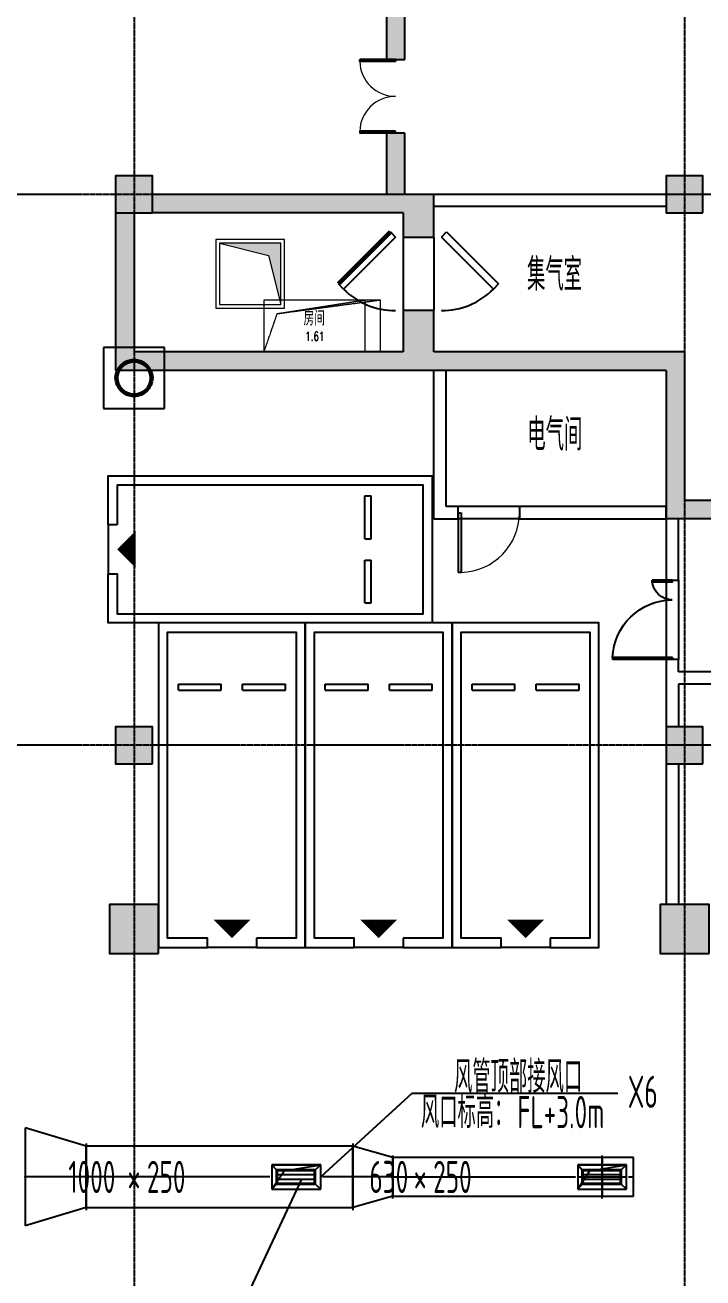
# Model space of a CAD drawing. Extents: x -20827274 to 1300756471, y -549375 to 3431892.
# Drawn here: x 66960 to 78041, y -243210 to -222745 of the extents above; entities that cross this region are included whole.
import ezdxf

# ---------------------------------------------------------------- set-up
doc = ezdxf.new("R2010")
doc.units = 0
doc.header["$LTSCALE"] = 10
for name, pattern in [('CENTER2', [1.125, 0.75, -0.125, 0.125, -0.125]), ('DASH', [0.35, 0.25, -0.1]), ('暖附图底图$0$DASH', [0.35, 0.25, -0.1]), ('暖附图底图$0$DOTE', [2.42, 2, -0.2, 0.02, -0.2])]:
    doc.linetypes.add(name, pattern=pattern)
for name, color, linetype in [('1-zs', 3, 'Continuous'), ('1-标注暖通', 4, 'Continuous'), ('DUCT-排烟中心线', 5, 'CENTER2'), ('DUCT-排烟标注', 3, 'Continuous'), ('DUCT-排烟法兰', 4, 'Continuous'), ('DUCT-排烟管', 2, 'Continuous'), ('DUCT-排烟管立管', 2, 'Continuous'), ('DUCT-排烟管端线', 4, 'Continuous'), ('DUCT-排风风口', 7, 'Continuous'), ('Hvac-Hide', 8, 'DASH'), ('PUB_HATCH', 8, 'Continuous'), ('暖附图底图$0$00-停车位', 8, 'Continuous'), ('暖附图底图$0$1-标注暖通', 8, 'Continuous'), ('暖附图底图$0$A-COLUMN', 8, 'Continuous'), ('暖附图底图$0$A-ROOM_NAME', 8, 'Continuous'), ('暖附图底图$0$A-WALL', 8, 'Continuous'), ('暖附图底图$0$DOOR_FIRE', 8, 'Continuous'), ('暖附图底图$0$DOTE', 8, 'Continuous'), ('暖附图底图$0$PUB_HATCH', 8, 'Continuous'), ('暖附图底图$0$R_人防洗消集水坑', 8, 'Continuous'), ('暖附图底图$0$S-柱', 8, 'Continuous'), ('暖附图底图$0$S-柱-填充', 8, 'Continuous'), ('暖附图底图$0$SPACE', 8, 'Continuous'), ('暖附图底图$0$WALL', 8, 'Continuous'), ('暖附图底图$0$WINDOW', 8, 'Continuous'), ('暖附图底图$0$WINDOW_RF', 8, 'Continuous')]:
    doc.layers.add(name, color=color, linetype=linetype)
doc.layers.add('HOLE', color=52, linetype='Continuous', lineweight=15)
doc.layers.add('暖附图底图$0$HOLE', color=8, linetype='Continuous', lineweight=15)
doc.styles.add('8B2_02', font='tssdeng.shx', dxfattribs={"width": 0.6, "bigfont": 'TSSDCHN.shx'})
doc.styles.add('暖附图底图$0$8B2_02', font='tssdeng.shx', dxfattribs={"width": 0.6, "bigfont": 'TSSDCHN.shx'})
doc.styles.add('暖附图底图$0$_TCH_SPACE', font='SIMPLEX', dxfattribs={"height": 5, "bigfont": 'GBCBIG'})

# ---------------------------------------------------------------- blocks, each defined once
blk = doc.blocks.new('$风口$00000108')
for p, q in [((-250, 135), (-190, 75)), ((-250, -135), (-250, 135)), ((250, 135), (200, 75)), ((250, 135), (250, -135)), ((200, 25), (-190, 25)), ((-250, -135), (-190, -75)), ((200, -25), (-190, -25)), ((200, -75), (250, -135)), ((250, -135), (-250, -135))]:
    blk.add_line(p, q)
at = {"linetype": 'Continuous'}
blk.add_line((250, 135), (-250, 135), dxfattribs=at)
at = {"lineweight": 40}
for p, q in [((-190, 75), (200, 75)), ((-190, -75), (-190, 75)), ((200, 75), (200, -75)), ((-190, -75), (200, -75))]:
    blk.add_line(p, q, dxfattribs=at)
blk = doc.blocks.new('暖附图底图$0$洗消污水集水坑')
at = {"layer": '暖附图底图$0$R_人防洗消集水坑', "lineweight": 15}
h = blk.add_hatch(color=256, dxfattribs=at)
h.dxf.hatch_style = 1
h.paths.add_polyline_path([(161254, 16997), (162054, 17197), (161054, 17197), (161054, 16197)])
for points in [[(162114, 17257), (160994, 17257), (160994, 16137), (162114, 16137)], [(162054, 17197), (161054, 17197), (161054, 16197), (162054, 16197)]]:
    blk.add_lwpolyline(points, close=True, dxfattribs=at)
blk.add_lwpolyline([(161054, 16197), (161254, 16997), (162054, 17197)], dxfattribs=at)
blk = doc.blocks.new('暖附图底图$0$洗消坑')
at = {"layer": '暖附图底图$0$R_人防洗消集水坑', "lineweight": 15, "rotation": 270}
blk.add_blockref('暖附图底图$0$洗消污水集水坑', (121153, -190096), dxfattribs=at)
blk = doc.blocks.new('暖附图底图$0$车位2400x5300')
at = {"layer": '暖附图底图$0$00-停车位', "color": 251}
for p, q in [((-875, -1000), (-175, -1000)), ((-875, -1100), (-875, -1000)), ((-175, -1100), (-175, -1000)), ((175, -1000), (875, -1000)), ((175, -1100), (175, -1000)), ((875, -1100), (875, -1000)), ((-875, -1100), (-175, -1100)), ((175, -1100), (875, -1100)), ((400, -5300), (-400, -5300))]:
    blk.add_line(p, q, dxfattribs=at)
blk.add_lwpolyline([(400, -5150), (400, -5300), (1200, -5300), (1200, 0), (-1200, 0), (-1200, -5300), (-400, -5300), (-400, -5150), (-1050, -5150), (-1050, -150), (1050, -150), (1050, -5150), (400, -5150)], dxfattribs=at)
blk.add_lwpolyline([(0, -5150, 0, 600, 0), (0, -4850, 600, 600, 0)], format="xyseb", dxfattribs=at)
blk = doc.blocks.new('暖附图底图$0$A$C7EFF042E')
at = {"layer": '暖附图底图$0$A-COLUMN', "color": 6}
for p, q in [((52250, -47750), (51250, -47750)), ((51250, -47750), (51250, -48750)), ((52250, -48750), (52250, -47750)), ((51250, -48750), (52250, -48750))]:
    blk.add_line(p, q, dxfattribs=at)
at = {"layer": '暖附图底图$0$S-柱', "color": 6, "lineweight": 35}
blk.add_circle((51750, -48250), 300, dxfattribs=at)
blk.add_circle((51750, -48250), 300, dxfattribs=at)
at = {"layer": '暖附图底图$0$S-柱-填充', "color": 6, "lineweight": 35}
blk.add_lwpolyline([(51480, -48250, -1), (52020, -48250, -1)], format="xyb", close=True, dxfattribs=at)
blk = doc.blocks.new('_FZH')
blk.add_lwpolyline([(-0.5, -0.5), (0.5, -0.5), (0.5, 0.5), (-0.5, 0.5)], close=True)
at = {"layer": 'PUB_HATCH'}
blk.add_solid([(-0.5, -0.5), (0.5, -0.5), (-0.5, 0.5), (0.5, 0.5)], dxfattribs=at)
blk = doc.blocks.new('暖附图底图$0$$DorLib2D$00000075')
for p, q in [((-0.207, 1.02), (-0.136, 1.09)), ((0.5, 0.313), (-0.207, 1.02)), ((0.5, 0.313), (0.571, 0.383)), ((0.5, -0.313), (-0.207, -1.02)), ((0.5, -0.313), (0.571, -0.383)), ((0.571, -0.383), (-0.136, -1.09)), ((-0.207, -1.02), (-0.136, -1.09))]:
    blk.add_line(p, q)
at = {"const_width": 0.0625}
blk.add_lwpolyline([(0.571, 0.383), (-0.136, 1.09)], dxfattribs=at)
for centre, start, end in [((0.5, 0.313), 135, 180), ((0.5, -0.313), 180, 225)]:
    blk.add_arc(centre, 1, start, end)
blk = doc.blocks.new('暖附图底图$0$$DorLib2D$00000225')
at = {"color": 0}
for p, q in [((0.475, -0.001), (0.475, 0.752)), ((0.475, 0.752), (0.5, 0.752)), ((0.5, -0.001), (0.5, 0.752)), ((-0.5, 0), (-0.5, 0.252)), ((-0.475, 0.252), (-0.5, 0.252)), ((-0.475, 0), (-0.475, 0.252)), ((-0.475, 0), (-0.5, 0)), ((0.475, -0.001), (0.5, -0.001))]:
    blk.add_line(p, q, dxfattribs=at)
for centre, radius, start, end in [((0.505, -0.002), 0.755, 92.2493, 179.7238), ((-0.501, 0.003), 0.251, 359.7899, 84.0974)]:
    blk.add_arc(centre, radius, start, end, dxfattribs=at)
blk = doc.blocks.new('暖附图底图$0$$DorLib2D$00000002')
for p, q in [((-0.5, 0), (-0.5, 0.4875)), ((-0.475, 0.4875), (-0.5, 0.4875)), ((-0.475, 0), (-0.475, 0.4875)), ((0.475, 0), (0.475, 0.4875)), ((0.475, 0.4875), (0.5, 0.4875)), ((0.5, 0), (0.5, 0.4875)), ((-0.5, 0), (-0.475, 0)), ((0.5, 0), (0.475, 0))]:
    blk.add_line(p, q)
at = {"lineweight": 13}
for centre, start, end in [((-0.4875, 0), 0, 88.53072), ((0.4875, 0), 91.46928, 180)]:
    blk.add_arc(centre, 0.4875, start, end, dxfattribs=at)
blk = doc.blocks.new('暖附图底图$0$$DorLib2D$00000001')
for p, q in [((0.45, 0.975), (0.5, 0.975)), ((0.45, 0), (0.45, 0.975)), ((0.5, 0), (0.5, 0.975)), ((0.5, 0), (0.45, 0))]:
    blk.add_line(p, q)
at = {"lineweight": 13}
blk.add_arc((0.475, 0), 0.975, 91.4693, 180, dxfattribs=at)
blk = doc.blocks.new('暖附图底图$0$AFSFCS')
at = {"layer": '暖附图底图$0$PUB_HATCH'}
for points in [[(72866.4, -217635.4), (72866.4, -223310.4), (73166.4, -223310.4), (73166.4, -217635.4)], [(73166.4, -225510.4), (73166.4, -224510.4), (72866.4, -224510.4), (72866.4, -225510.4), (73016.4, -225610.4)], [(69041.4, -225510.4), (69041.4, -225810.4), (73016.4, -225810.4), (73016.4, -225610.4), (72866.4, -225510.4)], [(73141.4, -225810.4), (73641.4, -225510.4), (73166.4, -225510.4), (73016.4, -225610.4), (73016.4, -225810.4)], [(73141.4, -225810.4), (73141.4, -226210.4), (73641.4, -226210.4), (73641.4, -225510.4)], [(68741.4, -225810.4), (68441.4, -225810.4), (68441.4, -228385.4), (68741.4, -228085.4)], [(73641.4, -228085.4), (73641.4, -227410.4), (73141.4, -227410.4), (73141.4, -228085.4), (73308.1, -228185.4)], [(73308.1, -228185.4), (73141.4, -228085.4), (68741.4, -228085.4), (68441.4, -228385.4), (73141.4, -228385.4)], [(73741.4, -228385.4), (73741.4, -228085.4), (73641.4, -228085.4), (73308.1, -228185.4), (73141.4, -228385.4)], [(77441.4, -228385.4), (77741.4, -228085.4), (73741.4, -228085.4), (73741.4, -228385.4)], [(77741.4, -228085.4), (77441.4, -228385.4), (77441.4, -230810.4), (77741.4, -230510.4)], [(82241.4, -230810.4), (82541.4, -230510.4), (77741.4, -230510.4), (77441.4, -230810.4)]]:
    blk.add_hatch(color=256, dxfattribs=at).paths.add_polyline_path(points)
at = {"layer": '暖附图底图$0$A-WALL'}
for p, q in [((72866.4, -217635.4), (72866.4, -223310.4)), ((73166.4, -223310.4), (73166.4, -217635.4)), ((72866.4, -223310.4), (73166.4, -223310.4)), ((73166.4, -224510.4), (72866.4, -224510.4)), ((72866.4, -224510.4), (72866.4, -225510.4)), ((73166.4, -225510.4), (73166.4, -224510.4)), ((72866.4, -225510.4), (69041.4, -225510.4)), ((73641.4, -225510.4), (73166.4, -225510.4)), ((73641.4, -226210.4), (73641.4, -225510.4)), ((77441.4, -225510.4), (73641.4, -225510.4)), ((77441.4, -225710.4), (73641.4, -225710.4)), ((68441.4, -225810.4), (68441.4, -228385.4)), ((68741.4, -225810.4), (68741.4, -228085.4)), ((73016.4, -225810.4), (69041.4, -225810.4)), ((73141.4, -225810.4), (73016.4, -225810.4)), ((73141.4, -225810.4), (73141.4, -226210.4)), ((73141.4, -226210.4), (73641.4, -226210.4)), ((73641.4, -227410.4), (73141.4, -227410.4)), ((73141.4, -227410.4), (73141.4, -228085.4)), ((73641.4, -228085.4), (73641.4, -227410.4)), ((73141.4, -228085.4), (68741.4, -228085.4)), ((73741.4, -228085.4), (73641.4, -228085.4)), ((77741.4, -228085.4), (73741.4, -228085.4)), ((73141.4, -228385.4), (68441.4, -228385.4)), ((73741.4, -228385.4), (73141.4, -228385.4)), ((73641.4, -230810.4), (73641.4, -228385.4)), ((77441.4, -228385.4), (73741.4, -228385.4)), ((73841.4, -230610.4), (73841.4, -228385.4)), ((74041.4, -230610.4), (73841.4, -230610.4)), ((74041.4, -230810.4), (74041.4, -230610.4)), ((77441.4, -230610.4), (75041.4, -230610.4)), ((75041.4, -230610.4), (75041.4, -230810.4)), ((77441.4, -230810.4), (77441.4, -230610.4)), ((82541.4, -230510.4), (77741.4, -230510.4)), ((73641.4, -230810.4), (74041.4, -230810.4)), ((75041.4, -230810.4), (77441.4, -230810.4)), ((77441.4, -230810.4), (77441.4, -231810.4)), ((77641.4, -230810.4), (77441.4, -230810.4)), ((82241.4, -230810.4), (77441.4, -230810.4)), ((77641.4, -231810.4), (77641.4, -230810.4)), ((77441.4, -231810.4), (77641.4, -231810.4)), ((77641.4, -233110.4), (77441.4, -233110.4)), ((77441.4, -233110.4), (77441.4, -233410.4)), ((77641.4, -233310.4), (77641.4, -233110.4)), ((77441.4, -233410.4), (77441.4, -234210.4)), ((82241.4, -233310.4), (77641.4, -233310.4)), ((82241.4, -233510.4), (77641.4, -233510.4)), ((77641.4, -233510.4), (77641.4, -234210.4)), ((77441.4, -234810.4), (77441.4, -237110.4)), ((77641.4, -234810.4), (77641.4, -237110.4))]:
    blk.add_line(p, q, dxfattribs=at)
at = {"layer": '暖附图底图$0$DOOR_FIRE'}
for p, q in [((77441.4, -231810.4), (77441.4, -233110.4)), ((77641.4, -231810.4), (77641.4, -233110.4))]:
    blk.add_line(p, q, dxfattribs=at)
at = {"layer": '暖附图底图$0$DOTE', "color": 16, "linetype": '暖附图底图$0$DOTE', "ltscale": 1.5}
for p, q in [((68741.4, -155629.3), (68741.4, -385768.2)), ((77741.4, -155629.3), (77741.4, -385768.2)), ((145070.3, -225510.4), (4332, -225510.4)), ((145070.3, -234510.4), (16241.4, -234510.4))]:
    blk.add_line(p, q, dxfattribs=at)
at = {"layer": '暖附图底图$0$HOLE', "linetype": '暖附图底图$0$DASH'}
blk.add_lwpolyline([(72766.4, -228085.4), (70866.4, -228085.4), (70866.4, -227235.4), (72766.4, -227235.4)], close=True, dxfattribs=at)
blk.add_lwpolyline([(70866.4, -228085.4), (71083.3, -227458.8), (72766.4, -227235.4)], dxfattribs=at)
at = {"layer": '暖附图底图$0$WALL'}
for p, q in [((77741.4, -228085.4), (77741.4, -230510.4)), ((77441.4, -228385.4), (77441.4, -230810.4))]:
    blk.add_line(p, q, dxfattribs=at)
at = {"layer": '暖附图底图$0$WINDOW'}
for p, q in [((75041.4, -230610.4), (74041.4, -230610.4)), ((75041.4, -230810.4), (74041.4, -230810.4))]:
    blk.add_line(p, q, dxfattribs=at)
at = {"layer": '暖附图底图$0$WINDOW_RF'}
for p, q in [((73141.4, -226210.4), (73141.4, -227410.4)), ((73641.4, -226210.4), (73641.4, -227410.4))]:
    blk.add_line(p, q, dxfattribs=at)
for name, p in [('暖附图底图$0$洗消坑', (-67208.6, 124839.6)), ('暖附图底图$0$A$C7EFF042E', (16991.4, -180260.4))]:
    blk.add_blockref(name, p)
at = {"layer": '暖附图底图$0$00-停车位', "xscale": -1, "rotation": 270}
blk.add_blockref('暖附图底图$0$车位2400x5300', (73616.4, -231310.4), dxfattribs=at)
at = {"layer": '暖附图底图$0$00-停车位'}
for p in [(70341.4, -232510.4), (72741.4, -232510.4), (75141.4, -232510.4)]:
    blk.add_blockref('暖附图底图$0$车位2400x5300', p, dxfattribs=at)
at = {"layer": '暖附图底图$0$A-COLUMN', "rotation": 90}
for p, xscale, yscale, zscale in [((68741.4, -225510.4), 600, 600, 600), ((77741.4, -225510.4), 600, 600, 600), ((68741.4, -234510.4), 600, 600, 600), ((77741.4, -234510.4), 600, 600, 600), ((68741.4, -237510.4), 800, 800, 800), ((77741.4, -237510.4), 800, 800, 800)]:
    blk.add_blockref('_FZH', p, dxfattribs=dict(at, xscale=xscale, yscale=yscale, zscale=zscale))
at = {"layer": '暖附图底图$0$DOOR_FIRE'}
for name, p, xscale, yscale, zscale, rotation in [('暖附图底图$0$$DorLib2D$00000002', (73016.4, -223910.4), -1200, -1200, 300, 270), ('暖附图底图$0$$DorLib2D$00000225', (77541.4, -232460.4), 1300, -1300, 200, 269.9999999999648)]:
    blk.add_blockref(name, p, dxfattribs=dict(at, xscale=xscale, yscale=yscale, zscale=zscale, rotation=rotation))
at = {"layer": '暖附图底图$0$WINDOW', "xscale": 1000, "yscale": 1000, "zscale": 200, "rotation": 180}
blk.add_blockref('暖附图底图$0$$DorLib2D$00000001', (74541.4, -230710.4), dxfattribs=at)
at = {"layer": '暖附图底图$0$WINDOW_RF', "xscale": -1200, "yscale": -1200, "zscale": 500, "rotation": 270}
blk.add_blockref('暖附图底图$0$$DorLib2D$00000075', (73391.4, -226810.4), dxfattribs=at)
at = {"layer": '暖附图底图$0$A-ROOM_NAME', "style": '暖附图底图$0$8B2_02', "width": 0.6}
for s, p in [('集气室', (75166.6, -227083.1)), ('电气间', (75170.7, -229696.5))]:
    blk.add_text(s, height=525, dxfattribs=at).set_placement(p)
at = {"layer": '暖附图底图$0$SPACE', "style": '暖附图底图$0$_TCH_SPACE'}
blk.add_text('房间', height=241.13, dxfattribs=at).set_placement((71513.8, -227653.9))
at = {"layer": '暖附图底图$0$SPACE', "style": '暖附图底图$0$_TCH_SPACE', "width": 0.705882}
blk.add_text('1.61', height=148.75, dxfattribs=at).set_placement((71539.2, -227903.3))
blk = doc.blocks.new('暖附图底图')
at = {"layer": '暖附图底图$0$1-标注暖通', "linetype": '暖附图底图$0$DASH'}
blk.add_blockref('暖附图底图$0$AFSFCS', (500000, 0), dxfattribs=at)

msp = doc.modelspace()

# ---------------------------------------------------------------- linework, layer by layer
at = {"layer": '1-标注暖通'}
for p, q in [((73285.8, -240194.8), (71793.9, -241560.4, 500)), ((73285.8, -240194.8), (76650.4, -240194.8)), ((70651.5, -243378.3), (71485.6, -241597.4, 2600))]:
    msp.add_line(p, q, dxfattribs=at)
at = {"layer": 'DUCT-排烟中心线'}
for p, q in [((67960.1, -241560.4), (66960.1, -241560.4)), ((70963.9, -241560.4), (67960.3, -241560.4)), ((72315.6, -241560.4), (71823.9, -241560.4)), ((72970.8, -241560.4), (72315.8, -241560.4)), ((72971, -241560.4), (75963.9, -241560.4)), ((76823.9, -241560.4), (76903.8, -241560.4))]:
    msp.add_line(p, q, dxfattribs=at)
at = {"layer": 'DUCT-排烟法兰'}
for p, q in [((67960.2, -241015.4), (67960.2, -242105.4)), ((72315.7, -241015.4), (72315.7, -242105.4)), ((72970.9, -241912.9), (72970.9, -241207.9)), ((76393.9, -241360.4), (76393.9, -241207.9)), ((76393.9, -241912.9), (76393.9, -241760.4))]:
    msp.add_line(p, q, dxfattribs=at)
at = {"layer": 'DUCT-排烟法兰', "color": 18, "true_color": 0x000000}
for p in [(66960.1, -241560.4, 500), (67960.1, -241560.4, 500), (67960.3, -241560.4, 500), (72315.6, -241560.4, 500), (72315.8, -241560.4, 500), (72970.8, -241560.4, 500), (72971, -241560.4, 500), (76393.8, -241560.4, 500), (76394, -241560.4, 500)]:
    msp.add_point(p, dxfattribs=at)
at = {"layer": 'DUCT-排烟管'}
for p, q in [((67960.1, -241060.4), (66960.1, -240760.4)), ((72315.6, -241060.4), (67960.3, -241060.4)), ((67960.3, -241060.4), (67960.3, -242060.4)), ((72315.6, -242060.4), (72315.6, -241060.4)), ((72970.8, -241245.4), (72315.8, -241060.4)), ((76393.8, -241245.4), (72971, -241245.4)), ((72971, -241245.4), (72971, -241875.4)), ((76393.8, -241330.4), (76393.8, -241245.4)), ((76903.8, -241245.4), (76394, -241245.4)), ((76394, -241245.4), (76394, -241330.4)), ((76903.8, -241875.4), (76903.8, -241245.4)), ((72970.8, -241875.4), (72315.8, -242060.4)), ((72971, -241875.4), (76393.8, -241875.4)), ((76393.8, -241875.4), (76393.8, -241790.4)), ((76394, -241790.4), (76394, -241875.4)), ((76394, -241875.4), (76903.8, -241875.4)), ((67960.1, -242060.4), (66960.1, -242360.4)), ((67960.3, -242060.4), (72315.6, -242060.4))]:
    msp.add_line(p, q, dxfattribs=at)
at = {"layer": 'DUCT-排烟管', "color": 18, "true_color": 0x000000}
for p in [(66960.1, -241560.4, 500), (67960.1, -241560.4, 500), (72315.8, -241560.4, 500), (72970.8, -241560.4, 500)]:
    msp.add_point(p, dxfattribs=at)
at = {"layer": 'DUCT-排烟管立管'}
for p, q in [((71793.9, -241360.4), (70993.9, -241360.4)), ((70993.9, -241360.4), (70993.9, -241760.4)), ((71793.9, -241760.4), (71793.9, -241360.4)), ((76793.9, -241360.4), (75993.9, -241360.4)), ((75993.9, -241360.4), (75993.9, -241760.4)), ((76793.9, -241760.4), (76793.9, -241360.4)), ((70993.9, -241760.4), (71793.9, -241760.4)), ((75993.9, -241760.4), (76793.9, -241760.4))]:
    msp.add_line(p, q, dxfattribs=at)
at = {"layer": 'DUCT-排烟管端线'}
for p, q in [((66960.1, -240760.4), (66960.1, -242360.4)), ((67960.1, -242060.4), (67960.1, -241060.4)), ((72315.8, -241060.4), (72315.8, -242060.4)), ((72970.8, -241875.4), (72970.8, -241245.4)), ((70993.9, -241760.4), (71193.9, -241460.4)), ((71193.9, -241460.4), (71793.9, -241360.4)), ((75993.9, -241760.4), (76193.9, -241460.4)), ((76193.9, -241460.4), (76793.9, -241360.4))]:
    msp.add_line(p, q, dxfattribs=at)
at = {"layer": 'HOLE', "linetype": 'DASH'}
msp.add_lwpolyline([(72516.4, -228085.4), (70866.4, -228085.4), (70866.4, -227235.4), (72516.4, -227235.4)], close=True, dxfattribs=at)
msp.add_lwpolyline([(70866.4, -228085.4), (71083.3, -227458.8), (72516.4, -227235.4)], dxfattribs=at)
at = {"layer": 'Hvac-Hide'}
for p, q in [((76393.8, -241760.4), (76393.8, -241360.4)), ((76393.9, -241360.4), (76393.9, -241760.4)), ((76393.9, -241760.4), (76393.9, -241360.4)), ((76394, -241360.4), (76394, -241760.4)), ((75993.9, -241560.4), (76393.8, -241560.4)), ((76394, -241560.4), (76793.9, -241560.4))]:
    msp.add_line(p, q, dxfattribs=at)

# ---------------------------------------------------------------- block references
at = {"layer": '1-zs'}
msp.add_blockref('暖附图底图', (-500000, 0), dxfattribs=at)
at = {"layer": 'DUCT-排风风口', "xscale": 1.6, "yscale": -1.481481481481482, "rotation": 180}
for p in [(71393.9, -241560.4, 2600), (76393.9, -241560.4, 2600)]:
    msp.add_blockref('$风口$00000108', p, dxfattribs=at)

# ---------------------------------------------------------------- texts
at = {"layer": '1-标注暖通', "style": '8B2_02', "width": 0.6}
for s, p in [('风管顶部接风口', (73972.2, -240187.3)), ('X6', (76813, -240432.1)), ('风口标高：', (73431, -240764)), ('FL+3.0m', (75006, -240764))]:
    msp.add_text(s, height=525, dxfattribs=at).set_placement(p)
at = {"layer": 'DUCT-排烟标注', "style": '8B2_02', "width": 0.6}
for s, p in [('1000', (67668.7, -241822.9, -500)), ('×', (68638, -241822.9, -500)), ('250', (68953, -241822.9, -500)), ('630', (72589.3, -241822.9, -500)), ('×', (73316.3, -241822.9, -500)), ('250', (73631.3, -241822.9, -500))]:
    msp.add_text(s, height=525, dxfattribs=at).set_placement(p)

doc.saveas('drawing.dxf')
